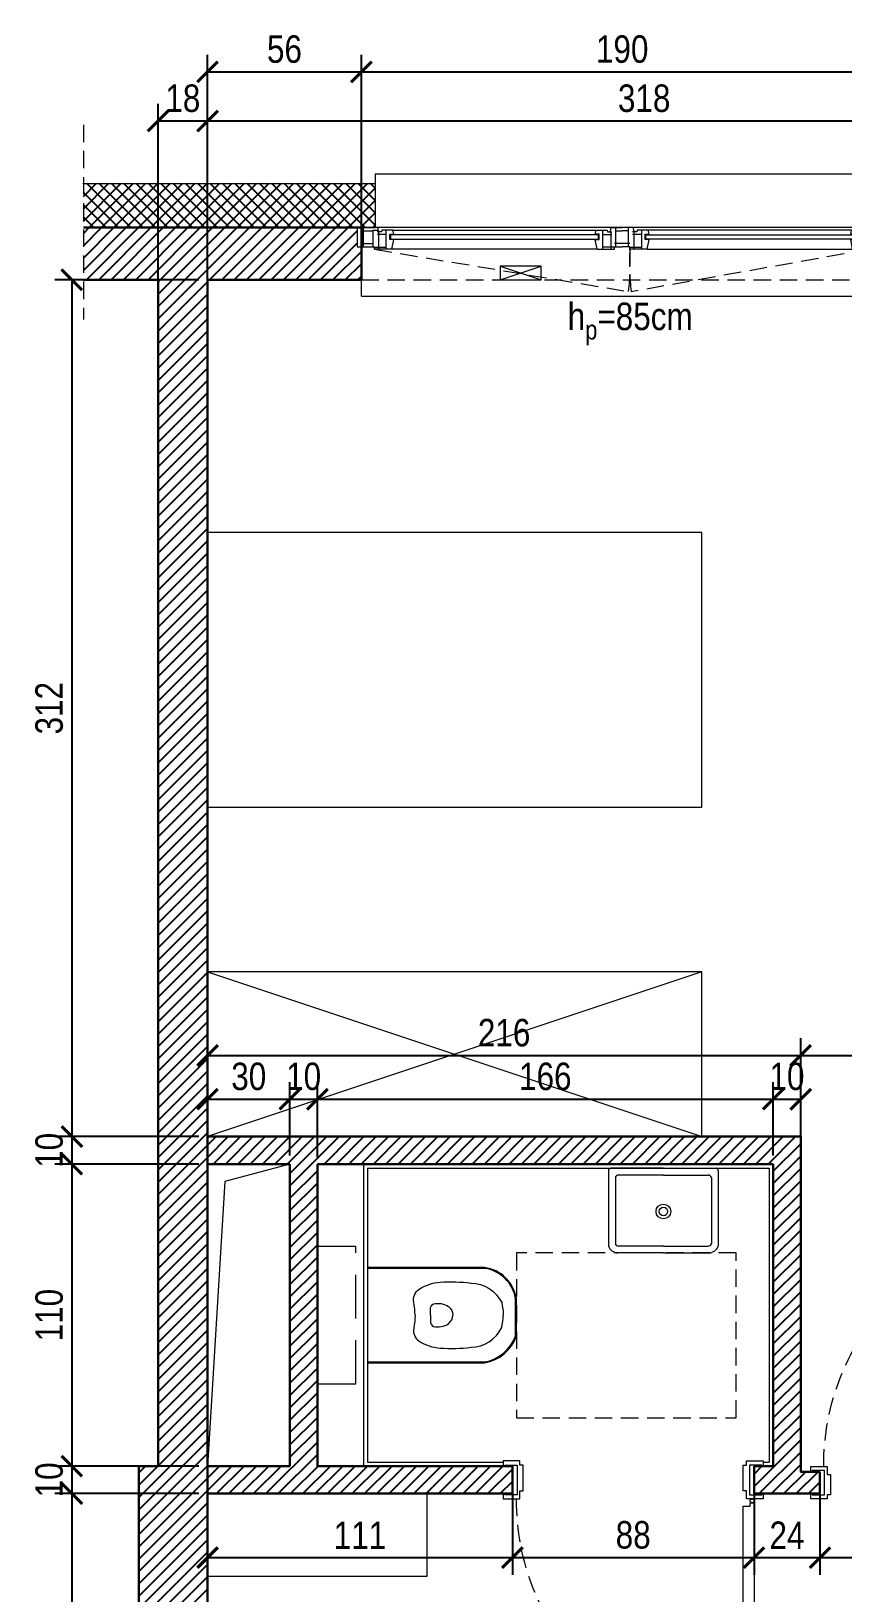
# Model space of a CAD drawing. Header units: centimetres. Extents: x 41 to 1078, y 280 to 1754.
# Drawn here: x 41 to 336, y 1186 to 1754 of the extents above; entities that cross this region are included whole.
import ezdxf

# ---------------------------------------------------------------- set-up
doc = ezdxf.new("R2010")
doc.units = ezdxf.units.CM
doc.header["$LTSCALE"] = 5
doc.header["$PDMODE"] = 2
doc.header["$PDSIZE"] = 1
doc.linetypes.add('DASHED', pattern=[19.05, 12.7, -6.35])
doc.linetypes.add('DASHED2', pattern=[9.525, 6.35, -3.175])
doc.layers.add('_HATCH', color=251, linetype='Continuous')
doc.layers.add('_WYPOSAŻENIE', color=7, linetype='Continuous', lineweight=9, true_color=0x0059b3)
for name, color, linetype, lineweight in [('A_DRZWI', 5, 'Continuous', 5), ('A_OKNA', 4, 'Continuous', 5), ('A_PRZEKROJOWA 01', 50, 'Continuous', 30), ('A_PRZEKROJOWA 02', 30, 'Continuous', 20), ('A_PRZERYWANA 01', 7, 'DASHED', 0), ('A_PRZERYWANA 02', 251, 'DASHED', 0), ('A_PŁYTKI', 150, 'Continuous', 0), ('A_WIDOKOWA 01', 11, 'Continuous', 5), ('A_WIDOKOWA 02', 31, 'Continuous', 5), ('A_WYMIAROWANIE', 8, 'Continuous', 0), ('A_WYPOSAZENIE', 3, 'Continuous', 5)]:
    doc.layers.add(name, color=color, linetype=linetype, lineweight=lineweight)
doc.styles.get("Standard").update_dxf_attribs({"font": 'ARIALN.TTF'})
doc.dimstyles.new('1_50', dxfattribs={"dimscale": 5, "dimtxt": 2, "dimasz": 1.5, "dimexe": 1.25, "dimexo": 0.625, "dimtad": 1, "dimdec": 1, "dimtxsty": 'Standard', "dimblk": 'ARCHTICK', "dimcen": 2.5, "dimadec": 1, "dimazin": 0, "dimtfac": 1, "dimtdec": 1, "dimtmove": 0, "dimatfit": 3, "dimfxl": 1, "dimarcsym": 0})

# ---------------------------------------------------------------- blocks, each defined once
blk = doc.blocks.new('*U13')
at = {"ltscale": 0.2}
for points in [[(1.4, 4.6), (1.4, 3.3), (0, 3.3), (0, 91.5), (1.4, 91.5), (1.4, 90.2), (4, 90.2), (4, 4.6)], [(-1, 86.6), (-5, 86.6), (-5, 74), (-4, 74), (-4, 84.8), (-1, 84.8)], [(0, 87.5), (0, 83.9), (-1, 83.9), (-1, 87.5)], [(4, 87.5), (4, 83.9), (5, 83.9), (5, 87.5)], [(5, 86.6), (9, 86.6), (9, 74), (8, 74), (8, 84.8), (5, 84.8)], [(-3.3, 1.9), (2.7, 1.9), (2.7, -1), (3.9, -1), (3.9, -10.4), (2.7, -10.4), (2.7, -11.9), (-3.3, -11.9), (-3.3, -10), (-2.8, -10), (-2.8, -10.4), (1.7, -10.4), (1.7, 0.4), (-2.8, 0.4), (-2.8, 0), (-3.3, 0)], [(91.3, 1.9), (85.3, 1.9), (85.3, -1), (84.1, -1), (84.1, -10.4), (85.3, -10.4), (85.3, -11.9), (91.3, -11.9), (91.3, -10), (90.8, -10), (90.8, -10.4), (86.3, -10.4), (86.3, 0.4), (90.8, 0.4), (90.8, 0), (91.3, 0)]]:
    blk.add_lwpolyline(points, close=True, dxfattribs=at)
at = {"linetype": 'DASHED', "ltscale": 0.1}
blk.add_lwpolyline([(86.6, 1.9, 0.416602), (0.7, 88.5, 0.416602)], format="xyb", dxfattribs=at)
at = {"ltscale": 0.2}
for points in [[(86.6, 1.9), (86.6, 2.6)], [(-2.8, 0), (0, 0), (0, -10), (-2.8, -10)], [(90.8, 0), (88, 0), (88, -10), (90.8, -10)]]:
    blk.add_lwpolyline(points, dxfattribs=at)
blk.add_circle((0.7, 2.6), 0.7, dxfattribs=at)
blk = doc.blocks.new('*U12')
at = {"ltscale": 0.2}
for points in [[(1.4, 4.6), (1.4, 3.3), (0, 3.3), (0, 91.5), (1.4, 91.5), (1.4, 90.2), (4, 90.2), (4, 4.6)], [(-1, 86.6), (-5, 86.6), (-5, 74), (-4, 74), (-4, 84.8), (-1, 84.8)], [(0, 87.5), (0, 83.9), (-1, 83.9), (-1, 87.5)], [(4, 87.5), (4, 83.9), (5, 83.9), (5, 87.5)], [(5, 86.6), (9, 86.6), (9, 74), (8, 74), (8, 84.8), (5, 84.8)], [(-3.3, 1.9), (2.7, 1.9), (2.7, -1), (3.9, -1), (3.9, -8.4), (2.7, -8.4), (2.7, -9.9), (-3.3, -9.9), (-3.3, -8), (-2.8, -8), (-2.8, -8.4), (1.7, -8.4), (1.7, 0.4), (-2.8, 0.4), (-2.8, 0), (-3.3, 0)], [(91.3, 1.9), (85.3, 1.9), (85.3, -1), (84.1, -1), (84.1, -8.4), (85.3, -8.4), (85.3, -9.9), (91.3, -9.9), (91.3, -8), (90.8, -8), (90.8, -8.4), (86.3, -8.4), (86.3, 0.4), (90.8, 0.4), (90.8, 0), (91.3, 0)]]:
    blk.add_lwpolyline(points, close=True, dxfattribs=at)
at = {"linetype": 'DASHED', "ltscale": 0.1}
blk.add_lwpolyline([(86.6, 1.9, 0.416602), (0.7, 88.5, 0.416602)], format="xyb", dxfattribs=at)
at = {"ltscale": 0.2}
for points in [[(86.6, 1.9), (86.6, 2.6)], [(-2.8, 0), (0, 0), (0, -8), (-2.8, -8)], [(90.8, 0), (88, 0), (88, -8), (90.8, -8)]]:
    blk.add_lwpolyline(points, dxfattribs=at)
blk.add_circle((0.7, 2.6), 0.7, dxfattribs=at)
blk = doc.blocks.new('stolarka_pcv_skrzydlo')
for points in [[(7.9, 12.85), (4.4, 13.55), (4.4, 12.13), (2.4, 12.13), (2.4, 13.55), (0.9, 13.25), (0.9, 9.25), (1.6, 9.05), (1.6, 7.55)], [(7.9, 12.85), (7.9, 6.55)], [(7.9, 10.85), (0.9, 10.85)], [(1.6, 7.95), (7.9, 7.95), (7.9, 7.95), (7.9, 7.95)], [(2.5, 10.85), (2.5, 7.55)], [(7.2, 6.55), (7.2, 10.85)], [(7.9, 6.55), (7.2, 6.55)]]:
    blk.add_lwpolyline(points)
blk = doc.blocks.new('stolarka_pcv_rama_gora')
for points in [[(-6.05, 7), (-6.05, 0.95), (-7.9875, 0.95)], [(-1.75, 7), (-6.55, 7)], [(-1.75, 5.8), (-6.05, 5.8)], [(-2.45, 0), (-2.45, 7)], [(-8.05, 1.2), (-7.75, 0), (-1.75, 0)], [(-1.75, 1.2), (-6.05, 1.2)]]:
    blk.add_lwpolyline(points)
blk = doc.blocks.new('stolarka_pcv_slupek')
for points in [[(-2.8, 0), (0, 0)], [(-2.3, 0), (-2.3, -7)], [(2.8, 0), (0, 0)], [(2.3, 0), (2.3, -7)], [(-2.8, -1.2), (2.8, -1.2)], [(-4.3, -5.7), (-4, -7), (0, -7), (0, -7), (0, -7)], [(-2.3, -5.8), (0, -5.8)], [(4.3, -5.7), (4, -7), (0, -7), (0, -7), (0, -7)], [(2.3, -5.8), (0, -5.8)]]:
    blk.add_lwpolyline(points)
blk = doc.blocks.new('okno 190')
blk.add_line((190.57, 0), (189, 0))
at = {"linetype": 'DASHED', "ltscale": 0.1}
for p, q in [((6.3, -7.9), (98.84, -23.3)), ((186.7, -7.9), (99.8, -23.39))]:
    blk.add_line(p, q, dxfattribs=at)
at = {"ltscale": 25}
for points in [[(6.5, 19.5), (188, 19.5)], [(1.5, -25), (191.5, -25)]]:
    blk.add_lwpolyline(points, dxfattribs=at)
for points in [[(6.5, 19.5), (6.5, 0)], [(188, 19.5), (188, 0)], [(185.5, 0), (7.5, 0)], [(13, -0.9), (87, -0.9)], [(180, -0.9), (106, -0.9)], [(180, -0.9), (106, -0.9)], [(1.5, -25), (1.5, -7)], [(87.4, -7.9), (12.6, -7.9)], [(105.6, -7.9), (180.4, -7.9)], [(191.5, -25), (191.5, -7)]]:
    blk.add_lwpolyline(points)
for points in [[(1.5, 0), (0, 0), (0, -7), (1.5, -7)], [(12.08, -4.2), (87.92, -4.2), (87.92, -2.6), (12.08, -2.6)], [(180.92, -4.2), (105.08, -4.2), (105.08, -2.6), (180.92, -2.6)], [(193, 0), (191.5, 0), (191.5, -7), (193, -7)]]:
    blk.add_lwpolyline(points, close=True)
at = {"linetype": 'DASHED', "ltscale": 0.1}
for centre, radius, start, end in [((11.4, -13), 88.05, 353.283, 3.3211), ((181.62, -12.98), 82.48, 176.4691, 187.2509)]:
    blk.add_arc(centre, radius, start, end, dxfattribs=at)
for name, p, rotation in [('stolarka_pcv_rama_gora', (-0.25, 0), 180.0000000066985), ('stolarka_pcv_skrzydlo', (-0.25, 0), 270.0000000066985), ('stolarka_pcv_slupek', (96.5, -7), 179.9999978563434), ('stolarka_pcv_skrzydlo', (92.75, 0), 269.9999978562913)]:
    blk.add_blockref(name, p, dxfattribs=dict(rotation=rotation))
at = {"xscale": -1}
for name, p, rotation in [('stolarka_pcv_skrzydlo', (100.25, 0), 89.99999785629126), ('stolarka_pcv_skrzydlo', (193.25, 0), 90.00000178941343), ('stolarka_pcv_rama_gora', (193.25, 0), 180.0000017894134)]:
    blk.add_blockref(name, p, dxfattribs=dict(at, rotation=rotation))
at = {"linetype": 'DASHED2', "insert": (76.63, -27.34), "char_height": 10, "attachment_point": 1}
blk.add_mtext_dynamic_manual_height_columns('\\A1;h{\\H0.7x;\\S^ p;}=85cm', width=115.1178, gutter_width=12.5, heights=[0], dxfattribs=at)
blk = doc.blocks.new('wc_1')
at = {"layer": '_WYPOSAŻENIE', "color": 8, "linetype": 'DASHED2', "ltscale": 0.5}
blk.add_lwpolyline([(10519.14, 2089.53), (10519.14, 2139.53), (10505.14, 2139.53), (10505.14, 2089.53)], close=True, dxfattribs=at)
blk.add_wipeout([(10523.39, 2131.88), (10523.39, 2097.18), (10566.02, 2097.18), (10568.09, 2097.67), (10568.9, 2097.95), (10569.56, 2098.22), (10570.51, 2098.67), (10571.47, 2099.22), (10572.34, 2099.81), (10572.92, 2100.25), (10573.67, 2100.9), (10574.4, 2101.63), (10574.96, 2102.24), (10575.92, 2103.52), (10576.57, 2104.57), (10576.89, 2105.19), (10577.11, 2105.64), (10577.38, 2106.28), (10577.59, 2106.83), (10577.59, 2120.63), (10577.39, 2121.63), (10576.99, 2122.96), (10576.66, 2123.81), (10576.17, 2124.83), (10575.48, 2125.98), (10575.05, 2126.6), (10574.69, 2127.05), (10574.31, 2127.5), (10573.74, 2128.09), (10573.14, 2128.65), (10572.49, 2129.18), (10571.77, 2129.7), (10571.15, 2130.09), (10570.3, 2130.56), (10569.69, 2130.85), (10568.95, 2131.15), (10568.27, 2131.38), (10567.59, 2131.57), (10566.79, 2131.75), (10566.4, 2131.82), (10566.01, 2131.88)])
for p, q in [((10523.39, 2131.88), (10523.39, 2114.53)), ((10566.01, 2131.88), (10523.39, 2131.88)), ((10565.99, 2131.55), (10523.39, 2131.55)), ((10523.39, 2114.53), (10523.39, 2097.18)), ((10523.39, 2097.5), (10561.18, 2097.5)), ((10523.39, 2097.18), (10561.18, 2097.18))]:
    blk.add_line(p, q)
for points in [[(10540.7, 2114.53, 0.044864), (10540.23, 2119.21, -0.297266), (10542.07, 2123.91, -0.126487), (10549.9, 2126.51, -0.049614), (10561.08, 2126.23, -0.283426), (10572.25, 2119.08, -0.049507), (10572.85, 2114.53, 3.811421)], [(10561.18, 2097.18), (10566.02, 2097.18, 0.273264), (10577.59, 2106.83), (10577.59, 2120.63, 0.331029), (10566.01, 2131.88, 0.330578)], [(10561.18, 2097.5), (10565.99, 2097.5, 0.271729), (10577.26, 2106.89), (10577.26, 2120.6, 0.330026), (10565.99, 2131.55, 1.076432)], [(10546.32, 2114.53), (10546.32, 2114.53), (10546.32, 2116.67, -0.3626), (10547.41, 2118.61, -0.216864), (10552.87, 2117.63, -0.243212), (10554.48, 2114.53, -2.088419)], [(10540.7, 2114.53, -0.044863), (10540.23, 2109.84, 0.297266), (10542.07, 2105.14, 0.126487), (10549.9, 2102.54, 0.049614), (10561.08, 2102.82, 0.283426), (10572.25, 2109.98, 0.049507), (10572.85, 2114.53, -3.811421)], [(10546.32, 2114.53), (10546.32, 2114.53), (10546.32, 2112.38, 0.3626), (10547.41, 2110.44, 0.216864), (10552.87, 2111.42, 0.243212), (10554.48, 2114.53, 2.088419)]]:
    blk.add_lwpolyline(points, format="xyb")
blk = doc.blocks.new('umywalka 60x32_rzut')
for points in [[(10044.72, 1612.64), (10044.72, 1579.76)], [(10068.72, 1613.72), (10045.69, 1613.72)], [(10068.72, 1610.72), (10049.16, 1610.72)], [(10068.72, 1613.72), (10091.75, 1613.72)], [(10068.72, 1610.72), (10088.28, 1610.72)], [(10092.72, 1612.64), (10092.72, 1579.76)], [(10047.72, 1609.72), (10047.72, 1580.72)], [(10089.72, 1609.72), (10089.72, 1580.72)], [(10068.72, 1576.72), (10048.71, 1576.72)], [(10068.72, 1579.72), (10049.09, 1579.72)], [(10068.72, 1579.72), (10088.34, 1579.72)], [(10068.72, 1576.72), (10088.73, 1576.72)]]:
    blk.add_lwpolyline(points)
for radius in [3.23, 1.83]:
    blk.add_circle((10068.72, 1594.81), radius)
for centre, radius, start, end in [((10045.8, 1612.64), 1.08, 95.63764, 180.1907), ((10049.09, 1609.27), 1.45, 87.35995, 162.10107), ((10088.34, 1609.27), 1.45, 17.89893, 92.64005), ((10091.64, 1612.64), 1.08, 359.8093, 84.36236), ((10048.95, 1581.17), 4.46, 198.4793, 266.91236), ((10049.09, 1581.16), 1.45, 197.89893, 272.64005), ((10088.34, 1581.16), 1.45, 267.35995, 342.10107), ((10088.49, 1581.17), 4.46, 273.08764, 341.5207)]:
    blk.add_arc(centre, radius, start, end)
blk = doc.blocks.new('_ArchTick')
at = {"color": 0, "linetype": 'ByBlock', "const_width": 0.15}
blk.add_lwpolyline([(-0.5, -0.5), (0.5, 0.5)], dxfattribs=at)
blk = doc.blocks.new('*D42')
at = {"layer": 'A_WYMIAROWANIE', "color": 0, "lineweight": -2, "transparency": 16777216}
for p, q in [((87.11, 1624.92), (87.11, 1728)), ((105.11, 1624.92), (105.11, 1728)), ((87.11, 1721.75), (105.11, 1721.75))]:
    blk.add_line(p, q, dxfattribs=at)
at = {"layer": 'DEFPOINTS', "color": 0, "transparency": 16777216}
for p in [(105.11, 1721.75), (87.11, 1621.8), (105.11, 1621.8)]:
    blk.add_point(p, dxfattribs=at)
at = {"layer": 'A_WYMIAROWANIE', "color": 0, "lineweight": -2, "transparency": 16777216, "xscale": 7.5, "yscale": 7.5, "zscale": 7.5, "rotation": 180}
blk.add_blockref('_ArchTick', (87.11, 1721.75), dxfattribs=at)
at = {"layer": 'A_WYMIAROWANIE', "color": 0, "lineweight": -2, "transparency": 16777216, "xscale": 7.5, "yscale": 7.5, "zscale": 7.5}
blk.add_blockref('_ArchTick', (105.11, 1721.75), dxfattribs=at)
at = {"layer": 'A_WYMIAROWANIE', "color": 0, "transparency": 16777216, "insert": (96.11, 1729.98), "char_height": 10, "attachment_point": 5}
blk.add_mtext('18', dxfattribs=at)
blk = doc.blocks.new('*D43')
at = {"layer": 'A_WYMIAROWANIE', "color": 0, "lineweight": -2, "transparency": 16777216}
for p, q in [((105.11, 1624.92), (105.11, 1728)), ((423.11, 1667.07), (423.11, 1728)), ((105.11, 1721.75), (423.11, 1721.75))]:
    blk.add_line(p, q, dxfattribs=at)
at = {"layer": 'DEFPOINTS', "color": 0, "transparency": 16777216}
for p in [(423.11, 1721.75), (423.11, 1663.95), (105.11, 1621.8)]:
    blk.add_point(p, dxfattribs=at)
at = {"layer": 'A_WYMIAROWANIE', "color": 0, "lineweight": -2, "transparency": 16777216, "xscale": 7.5, "yscale": 7.5, "zscale": 7.5, "rotation": 180}
blk.add_blockref('_ArchTick', (105.11, 1721.75), dxfattribs=at)
at = {"layer": 'A_WYMIAROWANIE', "color": 0, "lineweight": -2, "transparency": 16777216, "xscale": 7.5, "yscale": 7.5, "zscale": 7.5}
blk.add_blockref('_ArchTick', (423.11, 1721.75), dxfattribs=at)
at = {"layer": 'A_WYMIAROWANIE', "color": 0, "transparency": 16777216, "insert": (264.11, 1729.98), "char_height": 10, "attachment_point": 5}
blk.add_mtext('318', dxfattribs=at)
blk = doc.blocks.new('*D58')
at = {"layer": 'A_WYMIAROWANIE', "color": 0, "lineweight": -2, "transparency": 16777216}
for p, q in [((105.11, 1667.07), (105.11, 1745.89)), ((161.11, 1667.07), (161.11, 1745.89)), ((105.11, 1739.64), (161.11, 1739.64))]:
    blk.add_line(p, q, dxfattribs=at)
at = {"layer": 'DEFPOINTS', "color": 0, "transparency": 16777216}
for p in [(161.11, 1739.64), (105.11, 1663.95), (161.11, 1663.95)]:
    blk.add_point(p, dxfattribs=at)
at = {"layer": 'A_WYMIAROWANIE', "color": 0, "lineweight": -2, "transparency": 16777216, "xscale": 7.5, "yscale": 7.5, "zscale": 7.5, "rotation": 180}
blk.add_blockref('_ArchTick', (105.11, 1739.64), dxfattribs=at)
at = {"layer": 'A_WYMIAROWANIE', "color": 0, "lineweight": -2, "transparency": 16777216, "xscale": 7.5, "yscale": 7.5, "zscale": 7.5}
blk.add_blockref('_ArchTick', (161.11, 1739.64), dxfattribs=at)
at = {"layer": 'A_WYMIAROWANIE', "color": 0, "transparency": 16777216, "insert": (133.11, 1747.87), "char_height": 10, "attachment_point": 5}
blk.add_mtext('56', dxfattribs=at)
blk = doc.blocks.new('*D59')
at = {"layer": 'A_WYMIAROWANIE', "color": 0, "lineweight": -2, "transparency": 16777216}
for p, q in [((161.11, 1667.07), (161.11, 1745.89)), ((351.11, 1667.07), (351.11, 1745.89)), ((161.11, 1739.64), (351.11, 1739.64))]:
    blk.add_line(p, q, dxfattribs=at)
at = {"layer": 'DEFPOINTS', "color": 0, "transparency": 16777216}
for p in [(351.11, 1739.64), (161.11, 1663.95), (351.11, 1663.95)]:
    blk.add_point(p, dxfattribs=at)
at = {"layer": 'A_WYMIAROWANIE', "color": 0, "lineweight": -2, "transparency": 16777216, "xscale": 7.5, "yscale": 7.5, "zscale": 7.5, "rotation": 180}
blk.add_blockref('_ArchTick', (161.11, 1739.64), dxfattribs=at)
at = {"layer": 'A_WYMIAROWANIE', "color": 0, "lineweight": -2, "transparency": 16777216, "xscale": 7.5, "yscale": 7.5, "zscale": 7.5}
blk.add_blockref('_ArchTick', (351.11, 1739.64), dxfattribs=at)
at = {"layer": 'A_WYMIAROWANIE', "color": 0, "transparency": 16777216, "insert": (256.11, 1747.87), "char_height": 10, "attachment_point": 5}
blk.add_mtext('190', dxfattribs=at)
blk = doc.blocks.new('*D65')
at = {"layer": 'A_WYMIAROWANIE', "color": 0, "lineweight": -2, "transparency": 16777216}
for p, q in [((216.11, 1223.82), (216.11, 1192.41)), ((105.11, 1218.82), (105.11, 1192.41)), ((105.11, 1198.66), (216.11, 1198.66))]:
    blk.add_line(p, q, dxfattribs=at)
at = {"layer": 'DEFPOINTS', "color": 0, "transparency": 16777216}
for p in [(216.11, 1226.95), (105.11, 1221.95), (216.11, 1198.66)]:
    blk.add_point(p, dxfattribs=at)
at = {"layer": 'A_WYMIAROWANIE', "color": 0, "lineweight": -2, "transparency": 16777216, "xscale": 7.5, "yscale": 7.5, "zscale": 7.5, "rotation": 180}
blk.add_blockref('_ArchTick', (105.11, 1198.66), dxfattribs=at)
at = {"layer": 'A_WYMIAROWANIE', "color": 0, "lineweight": -2, "transparency": 16777216, "xscale": 7.5, "yscale": 7.5, "zscale": 7.5}
blk.add_blockref('_ArchTick', (216.11, 1198.66), dxfattribs=at)
at = {"layer": 'A_WYMIAROWANIE', "color": 0, "transparency": 16777216, "insert": (160.61, 1206.81), "char_height": 10, "attachment_point": 5}
blk.add_mtext('111', dxfattribs=at)
blk = doc.blocks.new('*D66')
at = {"layer": 'A_WYMIAROWANIE', "color": 0, "lineweight": -2, "transparency": 16777216}
for p, q in [((216.11, 1223.82), (216.11, 1192.41)), ((304.11, 1223.82), (304.11, 1192.41)), ((216.11, 1198.66), (304.11, 1198.66))]:
    blk.add_line(p, q, dxfattribs=at)
at = {"layer": 'DEFPOINTS', "color": 0, "transparency": 16777216}
for p in [(216.11, 1226.95), (304.11, 1226.95), (304.11, 1198.66)]:
    blk.add_point(p, dxfattribs=at)
at = {"layer": 'A_WYMIAROWANIE', "color": 0, "lineweight": -2, "transparency": 16777216, "xscale": 7.5, "yscale": 7.5, "zscale": 7.5, "rotation": 180}
blk.add_blockref('_ArchTick', (216.11, 1198.66), dxfattribs=at)
at = {"layer": 'A_WYMIAROWANIE', "color": 0, "lineweight": -2, "transparency": 16777216, "xscale": 7.5, "yscale": 7.5, "zscale": 7.5}
blk.add_blockref('_ArchTick', (304.11, 1198.66), dxfattribs=at)
at = {"layer": 'A_WYMIAROWANIE', "color": 0, "transparency": 16777216, "insert": (260.11, 1206.89), "char_height": 10, "attachment_point": 5}
blk.add_mtext('88', dxfattribs=at)
blk = doc.blocks.new('*D67')
at = {"layer": 'A_WYMIAROWANIE', "color": 0, "lineweight": -2, "transparency": 16777216}
for p, q in [((304.11, 1223.82), (304.11, 1192.41)), ((328.11, 1222.82), (328.11, 1192.41)), ((304.11, 1198.66), (328.11, 1198.66))]:
    blk.add_line(p, q, dxfattribs=at)
at = {"layer": 'DEFPOINTS', "color": 0, "transparency": 16777216}
for p in [(304.11, 1226.95), (328.11, 1225.95), (328.11, 1198.66)]:
    blk.add_point(p, dxfattribs=at)
at = {"layer": 'A_WYMIAROWANIE', "color": 0, "lineweight": -2, "transparency": 16777216, "xscale": 7.5, "yscale": 7.5, "zscale": 7.5, "rotation": 180}
blk.add_blockref('_ArchTick', (304.11, 1198.66), dxfattribs=at)
at = {"layer": 'A_WYMIAROWANIE', "color": 0, "lineweight": -2, "transparency": 16777216, "xscale": 7.5, "yscale": 7.5, "zscale": 7.5}
blk.add_blockref('_ArchTick', (328.11, 1198.66), dxfattribs=at)
at = {"layer": 'A_WYMIAROWANIE', "color": 0, "transparency": 16777216, "insert": (316.11, 1206.81), "char_height": 10, "attachment_point": 5}
blk.add_mtext('24', dxfattribs=at)
blk = doc.blocks.new('*D68')
at = {"layer": 'A_WYMIAROWANIE', "color": 0, "lineweight": -2, "transparency": 16777216}
for p, q in [((328.11, 1222.82), (328.11, 1192.41)), ((416.11, 1222.82), (416.11, 1192.41)), ((328.11, 1198.66), (416.11, 1198.66))]:
    blk.add_line(p, q, dxfattribs=at)
at = {"layer": 'DEFPOINTS', "color": 0, "transparency": 16777216}
for p in [(328.11, 1225.95), (416.11, 1225.95), (416.11, 1198.66)]:
    blk.add_point(p, dxfattribs=at)
at = {"layer": 'A_WYMIAROWANIE', "color": 0, "lineweight": -2, "transparency": 16777216, "xscale": 7.5, "yscale": 7.5, "zscale": 7.5, "rotation": 180}
blk.add_blockref('_ArchTick', (328.11, 1198.66), dxfattribs=at)
at = {"layer": 'A_WYMIAROWANIE', "color": 0, "lineweight": -2, "transparency": 16777216, "xscale": 7.5, "yscale": 7.5, "zscale": 7.5}
blk.add_blockref('_ArchTick', (416.11, 1198.66), dxfattribs=at)
at = {"layer": 'A_WYMIAROWANIE', "color": 0, "transparency": 16777216, "insert": (372.11, 1206.89), "char_height": 10, "attachment_point": 5}
blk.add_mtext('88', dxfattribs=at)
blk = doc.blocks.new('*D95')
at = {"layer": 'A_WYMIAROWANIE', "color": 0, "lineweight": -2, "transparency": 16777216}
for p, q in [((105.11, 1355.07), (105.11, 1387.76)), ((321.11, 1355.07), (321.11, 1387.76)), ((105.11, 1381.51), (321.11, 1381.51))]:
    blk.add_line(p, q, dxfattribs=at)
at = {"layer": 'DEFPOINTS', "color": 0, "transparency": 16777216}
for p in [(321.11, 1381.51), (105.11, 1351.95), (321.11, 1351.95)]:
    blk.add_point(p, dxfattribs=at)
at = {"layer": 'A_WYMIAROWANIE', "color": 0, "lineweight": -2, "transparency": 16777216, "xscale": 7.5, "yscale": 7.5, "zscale": 7.5, "rotation": 180}
blk.add_blockref('_ArchTick', (105.11, 1381.51), dxfattribs=at)
at = {"layer": 'A_WYMIAROWANIE', "color": 0, "lineweight": -2, "transparency": 16777216, "xscale": 7.5, "yscale": 7.5, "zscale": 7.5}
blk.add_blockref('_ArchTick', (321.11, 1381.51), dxfattribs=at)
at = {"layer": 'A_WYMIAROWANIE', "color": 0, "transparency": 16777216, "insert": (213.11, 1389.74), "char_height": 10, "attachment_point": 5}
blk.add_mtext('216', dxfattribs=at)
blk = doc.blocks.new('*D96')
at = {"layer": 'A_WYMIAROWANIE', "color": 0, "lineweight": -2, "transparency": 16777216}
for p, q in [((321.11, 1355.07), (321.11, 1387.76)), ((423.11, 1377.56), (423.11, 1387.76)), ((321.11, 1381.51), (423.11, 1381.51))]:
    blk.add_line(p, q, dxfattribs=at)
at = {"layer": 'DEFPOINTS', "color": 0, "transparency": 16777216}
for p in [(423.11, 1381.51), (423.11, 1374.43), (321.11, 1351.95)]:
    blk.add_point(p, dxfattribs=at)
at = {"layer": 'A_WYMIAROWANIE', "color": 0, "lineweight": -2, "transparency": 16777216, "xscale": 7.5, "yscale": 7.5, "zscale": 7.5, "rotation": 180}
blk.add_blockref('_ArchTick', (321.11, 1381.51), dxfattribs=at)
at = {"layer": 'A_WYMIAROWANIE', "color": 0, "lineweight": -2, "transparency": 16777216, "xscale": 7.5, "yscale": 7.5, "zscale": 7.5}
blk.add_blockref('_ArchTick', (423.11, 1381.51), dxfattribs=at)
at = {"layer": 'A_WYMIAROWANIE', "color": 0, "transparency": 16777216, "insert": (372.11, 1389.74), "char_height": 10, "attachment_point": 5}
blk.add_mtext('102', dxfattribs=at)
blk = doc.blocks.new('*D97')
at = {"layer": 'A_WYMIAROWANIE', "color": 0, "lineweight": -2, "transparency": 16777216}
for p, q in [((105.11, 1345.07), (105.11, 1371.83)), ((135.11, 1345.07), (135.11, 1371.83)), ((105.11, 1365.58), (135.11, 1365.58))]:
    blk.add_line(p, q, dxfattribs=at)
at = {"layer": 'DEFPOINTS', "color": 0, "transparency": 16777216}
for p in [(135.11, 1365.58), (105.11, 1341.95), (135.11, 1341.95)]:
    blk.add_point(p, dxfattribs=at)
at = {"layer": 'A_WYMIAROWANIE', "color": 0, "lineweight": -2, "transparency": 16777216, "xscale": 7.5, "yscale": 7.5, "zscale": 7.5, "rotation": 180}
blk.add_blockref('_ArchTick', (105.11, 1365.58), dxfattribs=at)
at = {"layer": 'A_WYMIAROWANIE', "color": 0, "lineweight": -2, "transparency": 16777216, "xscale": 7.5, "yscale": 7.5, "zscale": 7.5}
blk.add_blockref('_ArchTick', (135.11, 1365.58), dxfattribs=at)
at = {"layer": 'A_WYMIAROWANIE', "color": 0, "transparency": 16777216, "insert": (120.11, 1373.82), "char_height": 10, "attachment_point": 5}
blk.add_mtext('30', dxfattribs=at)
blk = doc.blocks.new('*D98')
at = {"layer": 'A_WYMIAROWANIE', "color": 0, "lineweight": -2, "transparency": 16777216}
for p, q in [((135.11, 1345.07), (135.11, 1371.83)), ((145.11, 1345.07), (145.11, 1371.83)), ((135.11, 1365.58), (145.11, 1365.58))]:
    blk.add_line(p, q, dxfattribs=at)
at = {"layer": 'DEFPOINTS', "color": 0, "transparency": 16777216}
for p in [(145.11, 1365.58), (135.11, 1341.95), (145.11, 1341.95)]:
    blk.add_point(p, dxfattribs=at)
at = {"layer": 'A_WYMIAROWANIE', "color": 0, "lineweight": -2, "transparency": 16777216, "xscale": 7.5, "yscale": 7.5, "zscale": 7.5, "rotation": 180}
blk.add_blockref('_ArchTick', (135.11, 1365.58), dxfattribs=at)
at = {"layer": 'A_WYMIAROWANIE', "color": 0, "lineweight": -2, "transparency": 16777216, "xscale": 7.5, "yscale": 7.5, "zscale": 7.5}
blk.add_blockref('_ArchTick', (145.11, 1365.58), dxfattribs=at)
at = {"layer": 'A_WYMIAROWANIE', "color": 0, "transparency": 16777216, "insert": (140.11, 1373.82), "char_height": 10, "attachment_point": 5}
blk.add_mtext('10', dxfattribs=at)
blk = doc.blocks.new('*D99')
at = {"layer": 'A_WYMIAROWANIE', "color": 0, "lineweight": -2, "transparency": 16777216}
for p, q in [((145.11, 1344.43), (145.11, 1371.83)), ((311.11, 1345.07), (311.11, 1371.83)), ((145.11, 1365.58), (311.11, 1365.58))]:
    blk.add_line(p, q, dxfattribs=at)
at = {"layer": 'DEFPOINTS', "color": 0, "transparency": 16777216}
for p in [(311.11, 1365.58), (311.11, 1341.95), (145.11, 1341.31)]:
    blk.add_point(p, dxfattribs=at)
at = {"layer": 'A_WYMIAROWANIE', "color": 0, "lineweight": -2, "transparency": 16777216, "xscale": 7.5, "yscale": 7.5, "zscale": 7.5, "rotation": 180}
blk.add_blockref('_ArchTick', (145.11, 1365.58), dxfattribs=at)
at = {"layer": 'A_WYMIAROWANIE', "color": 0, "lineweight": -2, "transparency": 16777216, "xscale": 7.5, "yscale": 7.5, "zscale": 7.5}
blk.add_blockref('_ArchTick', (311.11, 1365.58), dxfattribs=at)
at = {"layer": 'A_WYMIAROWANIE', "color": 0, "transparency": 16777216, "insert": (228.11, 1373.82), "char_height": 10, "attachment_point": 5}
blk.add_mtext('166', dxfattribs=at)
blk = doc.blocks.new('*D100')
at = {"layer": 'A_WYMIAROWANIE', "color": 0, "lineweight": -2, "transparency": 16777216}
for p, q in [((311.11, 1345.07), (311.11, 1371.83)), ((321.11, 1344.02), (321.11, 1371.83)), ((311.11, 1365.58), (321.11, 1365.58))]:
    blk.add_line(p, q, dxfattribs=at)
at = {"layer": 'DEFPOINTS', "color": 0, "transparency": 16777216}
for p in [(321.11, 1365.58), (311.11, 1341.95), (321.11, 1340.9)]:
    blk.add_point(p, dxfattribs=at)
at = {"layer": 'A_WYMIAROWANIE', "color": 0, "lineweight": -2, "transparency": 16777216, "xscale": 7.5, "yscale": 7.5, "zscale": 7.5, "rotation": 180}
blk.add_blockref('_ArchTick', (311.11, 1365.58), dxfattribs=at)
at = {"layer": 'A_WYMIAROWANIE', "color": 0, "lineweight": -2, "transparency": 16777216, "xscale": 7.5, "yscale": 7.5, "zscale": 7.5}
blk.add_blockref('_ArchTick', (321.11, 1365.58), dxfattribs=at)
at = {"layer": 'A_WYMIAROWANIE', "color": 0, "transparency": 16777216, "insert": (316.11, 1373.82), "char_height": 10, "attachment_point": 5}
blk.add_mtext('10', dxfattribs=at)
blk = doc.blocks.new('*D102')
at = {"layer": 'A_WYMIAROWANIE', "color": 0, "lineweight": -2, "transparency": 16777216}
for p, q in [((101.99, 1663.95), (49.44, 1663.95)), ((55.69, 1663.95), (55.69, 1351.95)), ((101.99, 1351.95), (49.44, 1351.95))]:
    blk.add_line(p, q, dxfattribs=at)
at = {"layer": 'DEFPOINTS', "color": 0, "transparency": 16777216}
for p in [(105.11, 1663.95), (55.69, 1351.95), (105.11, 1351.95)]:
    blk.add_point(p, dxfattribs=at)
at = {"layer": 'A_WYMIAROWANIE', "color": 0, "lineweight": -2, "transparency": 16777216, "xscale": 7.5, "yscale": 7.5, "zscale": 7.5}
for p, rotation in [((55.69, 1663.95), 90), ((55.69, 1351.95), 270)]:
    blk.add_blockref('_ArchTick', p, dxfattribs=dict(at, rotation=rotation))
at = {"layer": 'A_WYMIAROWANIE', "color": 0, "transparency": 16777216, "insert": (47.46, 1507.95), "char_height": 10, "attachment_point": 5, "rotation": 90}
blk.add_mtext('312', dxfattribs=at)
blk = doc.blocks.new('*D103')
at = {"layer": 'A_WYMIAROWANIE', "color": 0, "lineweight": -2, "transparency": 16777216}
for p, q in [((101.99, 1351.95), (49.44, 1351.95)), ((55.69, 1351.95), (55.69, 1341.95)), ((101.99, 1341.95), (49.44, 1341.95))]:
    blk.add_line(p, q, dxfattribs=at)
at = {"layer": 'DEFPOINTS', "color": 0, "transparency": 16777216}
for p in [(105.11, 1351.95), (55.69, 1341.95), (105.11, 1341.95)]:
    blk.add_point(p, dxfattribs=at)
at = {"layer": 'A_WYMIAROWANIE', "color": 0, "lineweight": -2, "transparency": 16777216, "xscale": 7.5, "yscale": 7.5, "zscale": 7.5}
for p, rotation in [((55.69, 1351.95), 90), ((55.69, 1341.95), 270)]:
    blk.add_blockref('_ArchTick', p, dxfattribs=dict(at, rotation=rotation))
at = {"layer": 'A_WYMIAROWANIE', "color": 0, "transparency": 16777216, "insert": (47.46, 1346.95), "char_height": 10, "attachment_point": 5, "rotation": 90}
blk.add_mtext('10', dxfattribs=at)
blk = doc.blocks.new('*D104')
at = {"layer": 'A_WYMIAROWANIE', "color": 0, "lineweight": -2, "transparency": 16777216}
for p, q in [((101.99, 1341.95), (49.44, 1341.95)), ((55.69, 1341.95), (55.69, 1231.95)), ((101.99, 1231.95), (49.44, 1231.95))]:
    blk.add_line(p, q, dxfattribs=at)
at = {"layer": 'DEFPOINTS', "color": 0, "transparency": 16777216}
for p in [(105.11, 1341.95), (55.69, 1231.95), (105.11, 1231.95)]:
    blk.add_point(p, dxfattribs=at)
at = {"layer": 'A_WYMIAROWANIE', "color": 0, "lineweight": -2, "transparency": 16777216, "xscale": 7.5, "yscale": 7.5, "zscale": 7.5}
for p, rotation in [((55.69, 1341.95), 90), ((55.69, 1231.95), 270)]:
    blk.add_blockref('_ArchTick', p, dxfattribs=dict(at, rotation=rotation))
at = {"layer": 'A_WYMIAROWANIE', "color": 0, "transparency": 16777216, "insert": (47.46, 1286.95), "char_height": 10, "attachment_point": 5, "rotation": 90}
blk.add_mtext('110', dxfattribs=at)
blk = doc.blocks.new('*D105')
at = {"layer": 'A_WYMIAROWANIE', "color": 0, "lineweight": -2, "transparency": 16777216}
for p, q in [((101.99, 1231.95), (49.44, 1231.95)), ((55.69, 1231.95), (55.69, 1221.95)), ((101.99, 1221.95), (49.44, 1221.95))]:
    blk.add_line(p, q, dxfattribs=at)
at = {"layer": 'DEFPOINTS', "color": 0, "transparency": 16777216}
for p in [(105.11, 1231.95), (55.69, 1221.95), (105.11, 1221.95)]:
    blk.add_point(p, dxfattribs=at)
at = {"layer": 'A_WYMIAROWANIE', "color": 0, "lineweight": -2, "transparency": 16777216, "xscale": 7.5, "yscale": 7.5, "zscale": 7.5}
for p, rotation in [((55.69, 1231.95), 90), ((55.69, 1221.95), 270)]:
    blk.add_blockref('_ArchTick', p, dxfattribs=dict(at, rotation=rotation))
at = {"layer": 'A_WYMIAROWANIE', "color": 0, "transparency": 16777216, "insert": (47.46, 1226.95), "char_height": 10, "attachment_point": 5, "rotation": 90}
blk.add_mtext('10', dxfattribs=at)
blk = doc.blocks.new('*D106')
at = {"layer": 'A_WYMIAROWANIE', "color": 0, "lineweight": -2, "transparency": 16777216}
for p, q in [((101.99, 1221.95), (49.44, 1221.95)), ((55.69, 1221.95), (55.69, 1039.95)), ((101.99, 1039.95), (49.44, 1039.95))]:
    blk.add_line(p, q, dxfattribs=at)
at = {"layer": 'DEFPOINTS', "color": 0, "transparency": 16777216}
for p in [(105.11, 1221.95), (55.69, 1039.95), (105.11, 1039.95)]:
    blk.add_point(p, dxfattribs=at)
at = {"layer": 'A_WYMIAROWANIE', "color": 0, "lineweight": -2, "transparency": 16777216, "xscale": 7.5, "yscale": 7.5, "zscale": 7.5}
for p, rotation in [((55.69, 1221.95), 90), ((55.69, 1039.95), 270)]:
    blk.add_blockref('_ArchTick', p, dxfattribs=dict(at, rotation=rotation))
at = {"layer": 'A_WYMIAROWANIE', "color": 0, "transparency": 16777216, "insert": (47.46, 1130.95), "char_height": 10, "attachment_point": 5, "rotation": 90}
blk.add_mtext('182', dxfattribs=at)

msp = doc.modelspace()

# ---------------------------------------------------------------- hatches: boundary and pattern name
at = {"layer": '_HATCH'}
h = msp.add_hatch(dxfattribs=at)
h.set_pattern_fill('ANSI37', color=256)
h.paths.add_polyline_path([(166.11, 1698.95), (59.9, 1698.95), (59.9, 1682.95), (161.11, 1682.95), (166.11, 1682.95)])
h.paths.add_polyline_path([(481.11, 1698.95), (347.61, 1698.95), (347.61, 1682.95), (351.11, 1682.95), (352.61, 1682.95), (476.11, 1682.95), (481.11, 1682.95)])
h.paths.add_polyline_path([(751.11, 1698.95), (662.61, 1698.95), (662.61, 1682.95), (662.61, 1682.95), (662.61, 1702.45), (481.11, 1702.45), (481.11, 1698.95), (481.11, 1698.95), (481.11, 1682.95), (482.11, 1682.95), (660.11, 1682.95), (660.11, 1682.95), (662.61, 1682.95), (662.61, 1698.95), (662.61, 1698.95), (662.61, 1682.95), (666.11, 1682.95), (744.61, 1682.95), (744.61, 1682.95), (746.11, 1682.95), (751.11, 1682.95)])
h.paths.add_polyline_path([(1052.93, 1698.95), (932.61, 1698.95), (932.61, 1682.95), (936.11, 1682.95), (1052.93, 1682.95)])
h = msp.add_hatch(dxfattribs=at)
h.set_pattern_fill('ANSI31', color=256)
h.paths.add_polyline_path([(105.11, 1663.95), (161.11, 1663.95), (161.11, 1675.95), (159.61, 1675.95), (159.61, 1682.95), (59.9, 1682.95), (59.9, 1663.95), (87.11, 1663.95), (87.11, 1231.95), (80.11, 1231.95), (80.11, 1150.95), (105.11, 1150.95)])
h = msp.add_hatch(dxfattribs=at)
h.set_pattern_fill('ANSI31', color=256)
h.paths.add_polyline_path([(145.11, 1341.95), (311.11, 1341.95), (311.11, 1231.95), (304.11, 1231.95), (304.11, 1221.95), (306.91, 1221.95), (307.41, 1221.95), (328.11, 1221.95), (328.11, 1229.95), (325.31, 1229.95), (324.81, 1229.95), (321.11, 1229.95), (321.11, 1351.95), (105.11, 1351.95), (105.11, 1341.95), (135.11, 1341.95), (135.11, 1231.95), (105.11, 1231.95), (105.11, 1221.95), (185.11, 1221.95), (212.81, 1221.95), (212.81, 1221.95), (213.31, 1221.95), (213.31, 1221.95), (216.11, 1221.95), (216.11, 1231.95), (145.11, 1231.95)])

# ---------------------------------------------------------------- linework, layer by layer
at = {"layer": 'A_PRZEKROJOWA 01'}
for points in [[(161.11, 1682.95), (59.9, 1682.95)], [(161.11, 1682.95), (161.11, 1663.95)], [(59.9, 1663.95), (87.11, 1663.95)], [(87.11, 1663.95), (87.11, 1231.95)], [(105.11, 1663.95), (105.11, 1150.95)], [(105.11, 1663.95), (161.11, 1663.95)], [(105.11, 1351.95), (321.11, 1351.95)], [(321.11, 1351.95), (321.11, 1229.95), (328.11, 1229.95)], [(105.11, 1341.95), (135.11, 1341.95)], [(135.11, 1341.95), (135.11, 1231.95)], [(145.11, 1341.95), (145.11, 1231.95)], [(145.11, 1341.95), (311.11, 1341.95)], [(311.11, 1341.95), (311.11, 1231.95)], [(80.11, 1231.95), (80.11, 1150.95)], [(87.11, 1231.95), (80.11, 1231.95)], [(105.11, 1231.95), (135.11, 1231.95)], [(145.11, 1231.95), (216.11, 1231.95)], [(216.11, 1231.95), (216.11, 1221.95)], [(304.11, 1231.95), (304.11, 1221.95)], [(304.11, 1231.95), (311.11, 1231.95)], [(328.11, 1229.95), (328.11, 1221.95)], [(105.11, 1221.95), (216.11, 1221.95)], [(304.11, 1221.95), (328.11, 1221.95)]]:
    msp.add_lwpolyline(points, dxfattribs=at)
at = {"layer": 'A_PRZEKROJOWA 02'}
for points in [[(59.9, 1698.95), (166.11, 1698.95)], [(166.11, 1698.95), (166.11, 1682.95)], [(161.11, 1682.95), (166.11, 1682.95)]]:
    msp.add_lwpolyline(points, dxfattribs=at)
at = {"layer": 'A_PRZERYWANA 01', "ltscale": 0.1}
for points in [[(59.9, 1720.4), (59.9, 1649.43)], [(161.11, 1663.95), (351.11, 1663.95)]]:
    msp.add_lwpolyline(points, dxfattribs=at)
at = {"layer": 'A_PŁYTKI'}
for points in [[(163.36, 1340.45), (309.61, 1340.45)], [(309.61, 1340.45), (309.61, 1233.45)], [(163.36, 1233.45), (212.81, 1233.45)], [(307.41, 1233.45), (309.61, 1233.45)]]:
    msp.add_lwpolyline(points, dxfattribs=at)
at = {"layer": 'A_WIDOKOWA 02', "linetype": 'DASHED2'}
msp.add_lwpolyline([(226.61, 1663.95), (226.61, 1668.95), (211.61, 1668.95), (211.61, 1663.95)], close=True, dxfattribs=at)
at = {"layer": 'A_WIDOKOWA 02'}
for points in [[(211.61, 1668.95), (226.61, 1663.95)], [(211.61, 1663.95), (226.61, 1668.95)], [(105.11, 1411.95), (285.11, 1351.95)], [(285.11, 1411.95), (105.11, 1351.95)], [(135.11, 1341.95), (111.35, 1335.56), (105.11, 1231.95)]]:
    msp.add_lwpolyline(points, dxfattribs=at)
for points in [[(285.11, 1471.95), (285.11, 1571.95), (105.11, 1571.95), (105.11, 1471.95)], [(105.11, 1351.95), (285.11, 1351.95), (285.11, 1411.95), (105.11, 1411.95)], [(185.11, 1221.95), (105.11, 1221.95), (105.11, 1191.95), (185.11, 1191.95)]]:
    msp.add_lwpolyline(points, close=True, dxfattribs=at)

# ---------------------------------------------------------------- block references
at = {"layer": 'A_DRZWI', "xscale": -1, "rotation": 2.149121680616872e-06}
msp.add_blockref('*U12', (416.11, 1229.95), dxfattribs=at)
at = {"layer": 'A_DRZWI', "rotation": 179.9999978508783}
msp.add_blockref('*U13', (304.11, 1221.95), dxfattribs=at)
at = {"layer": 'A_OKNA', "linetype": 'DASHED2'}
msp.add_blockref('okno 190', (159.61, 1682.95), dxfattribs=at)
at = {"layer": 'A_WYPOSAZENIE', "xscale": 0.8333333333333334, "yscale": 0.8333333333333334, "zscale": 0.8333333333333334}
msp.add_blockref('umywalka 60x32_rzut', (-8119.49, -4.32), dxfattribs=at)

# ---------------------------------------------------------------- dimensions: what is measured, and where the dimension line sits
at = {"layer": 'A_WYMIAROWANIE'}
for base, p1, p2, picture, middle in [((161.11, 1739.64), (105.11, 1663.95), (161.11, 1663.95), '*D58', (133.11, 1747.87)), ((105.11, 1721.75), (87.11, 1621.8), (105.11, 1621.8), '*D42', (96.11, 1729.98)), ((321.11, 1381.51), (105.11, 1351.95), (321.11, 1351.95), '*D95', (213.11, 1389.74)), ((135.11, 1365.58), (105.11, 1341.95), (135.11, 1341.95), '*D97', (120.11, 1373.82)), ((216.11, 1198.66), (105.11, 1221.95), (216.11, 1226.95), '*D65', (160.61, 1206.81))]:
    dim = msp.add_linear_dim(base=base, p1=p1, p2=p2, dimstyle='1_50', dxfattribs=at)
    dim.commit()
    dim.dimension.update_dxf_attribs({"geometry": picture, "text_midpoint": middle})
for base, p1, p2, picture, middle in [((351.11, 1739.64), (161.11, 1663.95), (351.11, 1663.95), '*D59', (256.11, 1747.87)), ((423.11, 1721.75), (105.11, 1621.8), (423.11, 1663.95), '*D43', (264.11, 1729.98)), ((423.11, 1381.51), (321.11, 1351.95), (423.11, 1374.43), '*D96', (372.11, 1389.74)), ((311.11, 1365.58), (145.11, 1341.31), (311.11, 1341.95), '*D99', (228.11, 1373.82)), ((304.11, 1198.66), (216.11, 1226.95), (304.11, 1226.95), '*D66', (260.11, 1206.89)), ((328.11, 1198.66), (304.11, 1226.95), (328.11, 1225.95), '*D67', (316.11, 1206.81)), ((416.11, 1198.66), (328.11, 1225.95), (416.11, 1225.95), '*D68', (372.11, 1206.89))]:
    dim = msp.add_linear_dim(base=base, p1=p1, p2=p2, dimstyle='1_50', override={"dimtmove": 1}, dxfattribs=at)
    dim.commit()
    dim.dimension.update_dxf_attribs({"geometry": picture, "text_midpoint": middle})
dim = msp.add_linear_dim(base=(55.69, 1351.95), p1=(105.11, 1663.95), p2=(105.11, 1351.95), angle=90, dimstyle='1_50', dxfattribs=at)
dim.commit()
dim.dimension.update_dxf_attribs({"geometry": '*D102', "text_midpoint": (47.46, 1507.95)})
for base, p1, p2, picture, middle in [((145.11, 1365.58), (135.11, 1341.95), (145.11, 1341.95), '*D98', (140.11, 1365.58)), ((321.11, 1365.58), (311.11, 1341.95), (321.11, 1340.9), '*D100', (316.11, 1365.58))]:
    dim = msp.add_linear_dim(base=base, p1=p1, p2=p2, dimstyle='1_50', override={"dimtmove": 1}, dxfattribs=at)
    dim.commit()
    dim.dimension.update_dxf_attribs({"geometry": picture, "text_midpoint": middle, "dimtype": 160})
for base, p1, p2, picture, middle in [((55.69, 1341.95), (105.11, 1351.95), (105.11, 1341.95), '*D103', (55.69, 1346.95)), ((55.69, 1221.95), (105.11, 1231.95), (105.11, 1221.95), '*D105', (55.69, 1226.95))]:
    dim = msp.add_linear_dim(base=base, p1=p1, p2=p2, angle=90, dimstyle='1_50', override={"dimtmove": 1}, dxfattribs=at)
    dim.commit()
    dim.dimension.update_dxf_attribs({"geometry": picture, "text_midpoint": middle, "dimtype": 160})
for base, p1, p2, picture, middle in [((55.69, 1231.95), (105.11, 1341.95), (105.11, 1231.95), '*D104', (47.46, 1286.95)), ((55.69, 1039.95), (105.11, 1221.95), (105.11, 1039.95), '*D106', (47.46, 1130.95))]:
    dim = msp.add_linear_dim(base=base, p1=p1, p2=p2, angle=90, dimstyle='1_50', override={"dimtmove": 1}, dxfattribs=at)
    dim.commit()
    dim.dimension.update_dxf_attribs({"geometry": picture, "text_midpoint": middle})

# ---------------------------------------------------------------- next in the draw order: block references
at = {"layer": 'A_WYPOSAZENIE'}
msp.add_blockref('wc_1', (-10360.03, -827.58), dxfattribs=at)

# ---------------------------------------------------------------- next in the draw order: linework, layer by layer
at = {"layer": 'A_PRZERYWANA 02', "ltscale": 0.1}
msp.add_lwpolyline([(217.57, 1249.61), (297.57, 1249.61), (297.57, 1309.61), (217.57, 1309.61)], close=True, dxfattribs=at)
at = {"layer": 'A_PŁYTKI'}
msp.add_line((163.36, 1340.45), (163.36, 1233.45), dxfattribs=at)
at = {"layer": 'A_WIDOKOWA 01'}
msp.add_line((161.86, 1341.95), (161.86, 1231.95), dxfattribs=at)

doc.saveas('drawing.dxf')
